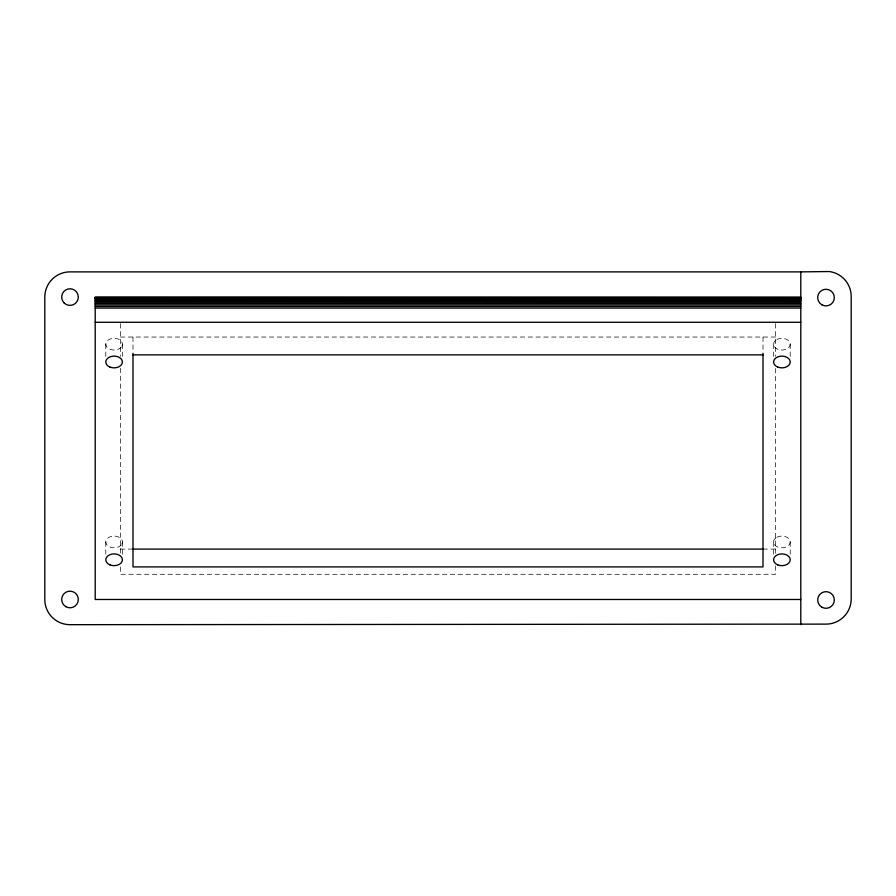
<?xml version="1.0" encoding="UTF-8"?>
<svg xmlns="http://www.w3.org/2000/svg" width="896" height="896" viewBox="0 0 896 896"><rect width="100%" height="100%" fill="white"/><g stroke="black" fill="none" stroke-linecap="round" stroke-linejoin="round"><path stroke-width="0.67" stroke-dasharray="4.48 3.36" d="M120.4 337.042L775.6 337.042M120.4 549.091L133 549.091M763 549.091L775.6 549.091M790.216 344.165L790.216 357.874M790.216 541.957L790.216 554.299M775.6 323.624L775.6 356.328M775.6 368.48L775.6 553.291M775.6 565.88L775.6 574.28L120.4 574.28L120.4 565.88M773.584 344.165L773.584 357.874M773.584 541.957L773.584 554.299M763 337.042L763 354.861M133 337.042L133 354.861M122.416 344.165L122.416 357.874M122.416 541.957L122.416 554.299M120.4 323.624L120.4 356.328M120.4 368.222L120.4 553.403M105.784 344.165L105.784 357.874M105.784 541.957L105.784 554.299M121.307 347.11L119.986 348.331A8.322 5.88 0 0 1 108.214 348.331A8.322 5.88 0 0 1 108.214 340.01A8.322 5.88 0 0 1 119.986 340.01L121.307 341.23A8.322 5.88 0 0 1 121.307 347.11M121.307 544.902L119.986 546.112A8.322 5.88 0 0 1 108.214 546.112A8.322 5.88 0 0 1 108.214 537.802A8.322 5.88 0 0 1 119.986 537.802L121.307 539.022A8.322 5.88 0 0 1 121.307 544.902M776.014 340.01L774.693 341.23A8.31 5.88 0 0 0 774.693 347.11L776.014 348.331A8.31 5.88 0 0 0 787.786 348.331A8.31 5.88 0 0 0 787.786 340.01A8.31 5.88 0 0 0 776.014 340.01M776.014 537.802L774.693 539.022A8.31 5.88 0 0 0 774.693 544.902L776.014 546.112A8.31 5.88 0 0 0 787.786 546.112A8.31 5.88 0 0 0 787.786 537.802A8.31 5.88 0 0 0 776.014 537.802"/><path stroke-width="1.34" d="M800.8 271.88L829.293 271.533A25.2 25.2 0 0 1 851.2 296.52L851.2 598.92A25.2 25.2 0 0 1 826 624.12L70 624.68A25.2 25.2 0 0 1 44.8 599.48L44.8 297.08A25.2 25.2 0 0 1 70 271.88L800.8 271.88L800.8 624.68M800.8 297.192L95.2 297.08L95.2 599.48L800.8 599.48M95.2 297.517L800.8 297.517M95.2 298.043L800.8 298.043M95.2 298.771L800.8 298.771M95.2 299.69L800.8 299.69M95.2 300.776L800.8 300.776M95.2 302.008L800.8 302.008M95.2 303.386L800.8 303.386M95.2 304.864L800.8 304.864M95.2 306.421L800.8 306.421M95.2 308.034L800.8 308.034M95.2 322.28L800.8 322.28M133 354.861L763 354.861M133 549.091L763 549.091M763 353.786L763 566.91L133 566.91L133 353.786M64.12 302.96A8.322 8.322 0 0 0 78.03 299.23A8.322 8.322 0 0 0 67.85 289.05A8.322 8.322 0 0 0 64.12 302.96M65.845 606.682A8.31 8.31 0 0 0 78.31 599.48A8.31 8.31 0 0 0 65.845 592.278A8.31 8.31 0 0 0 65.845 606.682M821.845 607.186A8.31 8.31 0 0 0 834.31 599.984A8.31 8.31 0 0 0 821.845 592.782A8.31 8.31 0 0 0 821.845 607.186M821.845 304.786A8.322 8.31 0 0 0 834.322 297.584A8.322 8.31 0 0 0 821.845 290.382A8.322 8.31 0 0 0 821.845 304.786M109.939 564.872A8.31 5.88 0 0 0 122.416 559.776A8.31 5.88 0 0 0 109.939 554.691A8.31 5.88 0 0 0 109.939 564.872M777.739 564.872A8.31 5.88 0 0 0 790.216 559.776A8.31 5.88 0 0 0 777.739 554.691A8.31 5.88 0 0 0 777.739 564.872M777.739 367.08A8.31 5.88 0 0 0 790.216 361.984A8.31 5.88 0 0 0 777.739 356.899A8.31 5.88 0 0 0 777.739 367.08M109.939 367.08A8.31 5.88 0 0 0 122.416 361.984A8.31 5.88 0 0 0 109.939 356.899A8.31 5.88 0 0 0 109.939 367.08"/></g></svg>
